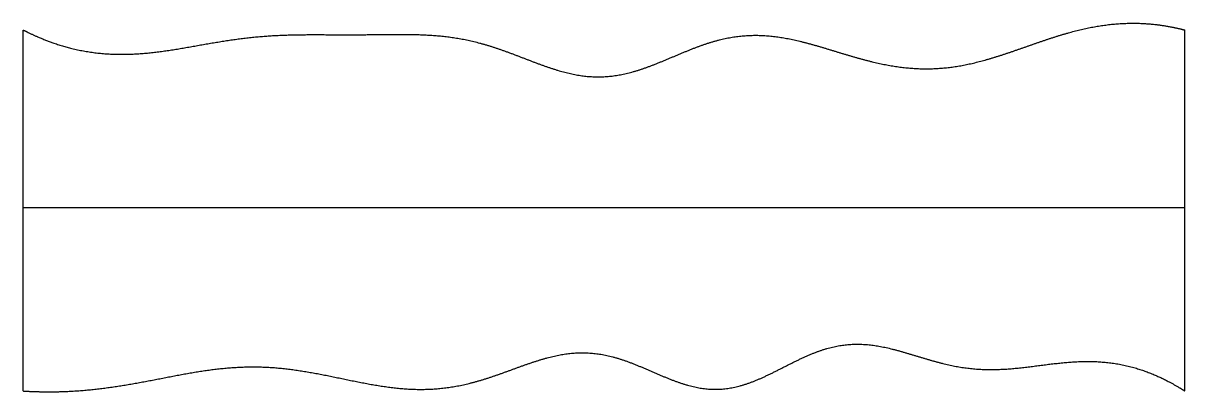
# Model space of a CAD drawing. Header units: millimetres. Extents: x 0 to 10, y -0.1 to 3.1.
import ezdxf

# ---------------------------------------------------------------- set-up
doc = ezdxf.new("R2010")
doc.units = ezdxf.units.MM
doc.layers.get('0').update_dxf_attribs({"linetype": 'CONTINUOUS'})

msp = doc.modelspace()

# ---------------------------------------------------------------- linework, layer by layer
for points in [[(0, 3.055), (0.04, 3.035), (0.12, 2.996), (0.239, 2.947), (0.399, 2.895), (0.599, 2.856), (0.799, 2.841), (0.999, 2.847), (1.199, 2.869), (1.399, 2.903), (1.6, 2.94), (1.801, 2.973), (2.002, 2.998), (2.203, 3.012), (2.404, 3.016), (2.606, 3.015), (2.807, 3.014), (3.009, 3.015), (3.211, 3.018), (3.412, 3.018), (3.613, 3.006), (3.814, 2.976), (4.014, 2.923), (4.214, 2.851), (4.413, 2.771), (4.612, 2.699), (4.81, 2.652), (5.007, 2.643), (5.204, 2.675), (5.401, 2.741), (5.598, 2.826), (5.796, 2.911), (5.994, 2.978), (6.194, 3.013), (6.394, 3.014), (6.595, 2.984), (6.797, 2.932), (6.999, 2.869), (7.201, 2.807), (7.403, 2.756), (7.604, 2.724), (7.804, 2.715), (8.003, 2.731), (8.201, 2.771), (8.399, 2.829), (8.597, 2.898), (8.795, 2.969), (8.993, 3.033), (9.192, 3.082), (9.392, 3.112), (9.593, 3.119), (9.755, 3.106), (9.877, 3.085), (9.959, 3.066), (10, 3.055)], [(0, -0.055), (0, 0.069), (0, 0.318), (0, 0.691), (0, 1.189), (0, 1.811), (0, 2.309), (0, 2.682), (0, 2.931), (0, 3.055)], [(10, -0.055), (10, 0.069), (10, 0.318), (10, 0.691), (10, 1.189), (10, 1.811), (10, 2.309), (10, 2.682), (10, 2.931), (10, 3.055)], [(0, 1.527), (0.4, 1.527), (1.2, 1.527), (2.4, 1.527), (4, 1.527), (6, 1.527), (7.6, 1.527), (8.8, 1.527), (9.6, 1.527), (10, 1.527)], [(0, -0.055), (0.04, -0.058), (0.121, -0.061), (0.242, -0.064), (0.403, -0.06), (0.604, -0.044), (0.806, -0.017), (1.007, 0.018), (1.208, 0.057), (1.409, 0.097), (1.61, 0.13), (1.811, 0.151), (2.011, 0.157), (2.212, 0.146), (2.412, 0.118), (2.613, 0.08), (2.813, 0.037), (3.015, -0.004), (3.216, -0.034), (3.418, -0.047), (3.619, -0.036), (3.821, 0), (4.022, 0.06), (4.223, 0.135), (4.423, 0.209), (4.623, 0.265), (4.822, 0.285), (5.022, 0.262), (5.221, 0.198), (5.42, 0.109), (5.618, 0.022), (5.816, -0.039), (6.013, -0.052), (6.209, -0.01), (6.404, 0.074), (6.6, 0.179), (6.797, 0.276), (6.994, 0.341), (7.192, 0.359), (7.392, 0.334), (7.593, 0.278), (7.794, 0.213), (7.996, 0.158), (8.198, 0.128), (8.401, 0.126), (8.602, 0.144), (8.804, 0.173), (9.004, 0.197), (9.205, 0.205), (9.404, 0.189), (9.604, 0.142), (9.762, 0.08), (9.881, 0.018), (9.96, -0.03), (10, -0.055)]]:
    msp.add_open_spline(points, degree=5)

doc.saveas('drawing.dxf')
